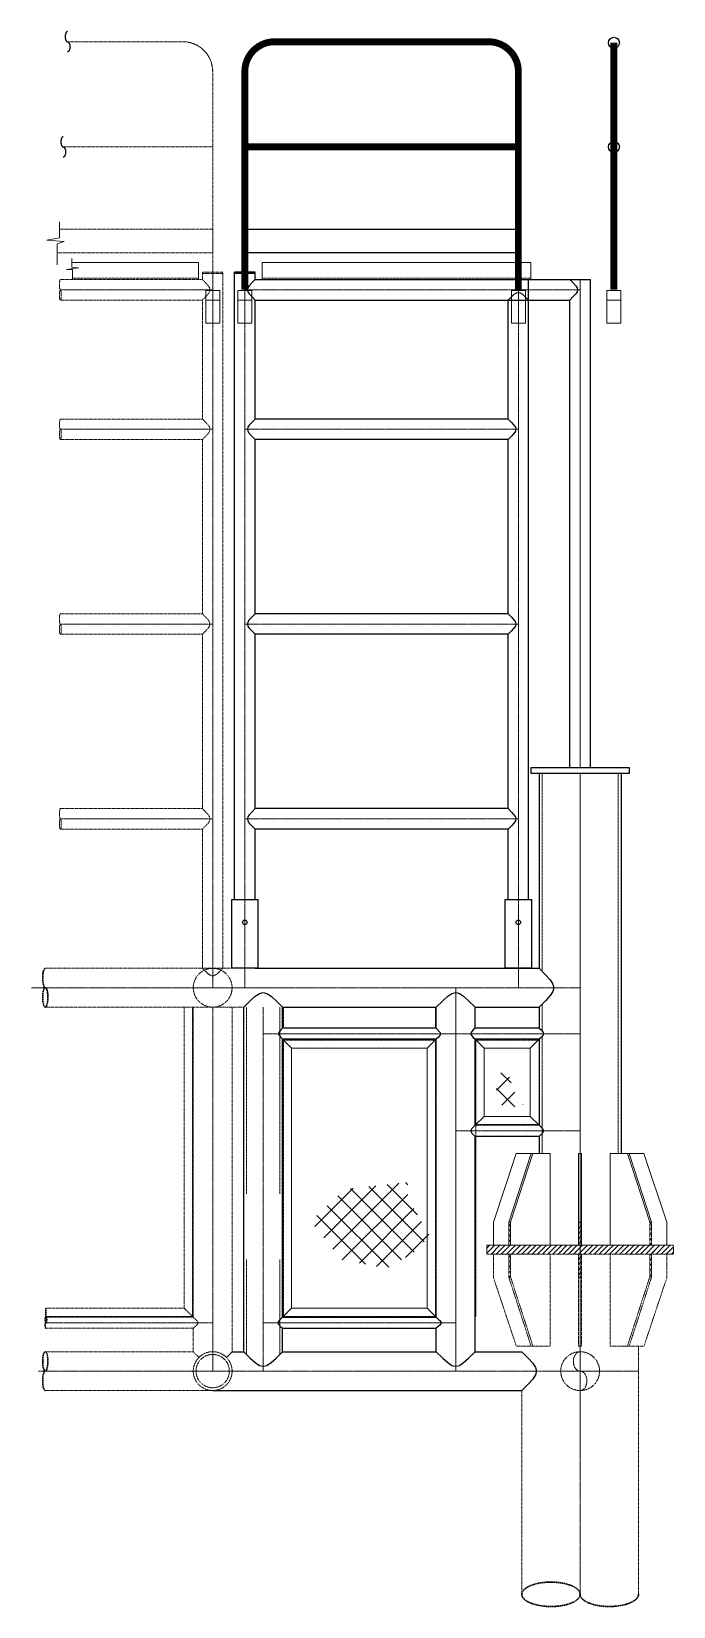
# Model space of a CAD drawing. Header units: inches. Extents: x -18249 to 140262, y -20124 to 30200.
# Drawn here: x 73492 to 76287, y 921 to 7777 of the extents above; entities that cross this region are included whole.
import ezdxf

# ---------------------------------------------------------------- set-up
doc = ezdxf.new("R2010")
doc.units = ezdxf.units.IN
doc.header["$LTSCALE"] = 5
doc.header["$MEASUREMENT"] = 0
for name, pattern in [('BORDER', [1.75, 0.5, -0.25, 0.5, -0.25, 0, -0.25]), ('CENTER', [2, 1.25, -0.25, 0.25, -0.25]), ('HIDDEN', [0.375, 0.25, -0.125]), ('PHANTOM2', [1.25, 0.625, -0.125, 0.125, -0.125, 0.125, -0.125])]:
    doc.linetypes.add(name, pattern=pattern)
for name, color, linetype, lineweight in [('BORDER', 6, 'BORDER', 30), ('CENTER LINE', 1, 'CENTER', 0), ('EXISTING', 8, 'PHANTOM2', 0), ('HATCH', 250, 'Continuous', 0), ('HIDDEN', 8, 'HIDDEN', 0), ('STRUCTURE', 3, 'Continuous', 25)]:
    doc.layers.add(name, color=color, linetype=linetype, lineweight=lineweight)
pattern_1 = [(45, (167953.518, 48712.125), (-11.2253202, 11.2253202), [])]

msp = doc.modelspace()

# ---------------------------------------------------------------- hatches: boundary and pattern name
at = {"layer": 'EXISTING'}
h = msp.add_hatch(dxfattribs=at)
h.set_pattern_fill('ANSI31', color=256, scale=5)
h.set_pattern_definition(pattern_1)
h.paths.add_polyline_path([(76287.20387, 2493.61571), (75474.20387, 2493.61571), (75474.20387, 2454.61571), (76287.20387, 2454.61571)])
h.paths.add_polyline_path([(75887.20387, 2593.61571), (75874.20387, 2593.61571), (75874.20387, 2493.61571), (75887.20387, 2493.61571)])
h.paths.add_polyline_path([(75577.91685, 2593.61571), (75570.04305, 2593.61571), (75570.04305, 2493.61571), (75577.91685, 2493.61571)])
h.paths.add_polyline_path([(76191.36469, 2593.61571), (76183.4909, 2593.61571), (76183.4909, 2493.61571), (76191.36469, 2493.61571)])
h = msp.add_hatch(dxfattribs=at)
h.set_pattern_fill('ANSI31', color=256, scale=5)
h.set_pattern_definition(pattern_1)
h.paths.add_polyline_path([(76287.20387, 2454.61571), (75474.20387, 2454.61571), (75474.20387, 2493.61571), (76287.20387, 2493.61571)])
h.paths.add_polyline_path([(75887.20387, 2354.61571), (75874.20387, 2354.61571), (75874.20387, 2454.61571), (75887.20387, 2454.61571)])
h.paths.add_polyline_path([(75577.91685, 2354.61571), (75570.04305, 2354.61571), (75570.04305, 2454.61571), (75577.91685, 2454.61571)])
h.paths.add_polyline_path([(76191.36469, 2354.61571), (76183.4909, 2354.61571), (76183.4909, 2454.61571), (76191.36469, 2454.61571)])
at = {"layer": 'HATCH'}
h = msp.add_hatch(dxfattribs=at)
h.set_pattern_fill('NET', color=256, scale=500, angle=45)
h.set_pattern_definition([(45, (202224.394, 66148.905), (-44.194174, 44.194174), []), (135, (202224.394, 66148.905), (-44.194174, -44.194174), [])])
h.paths.add_polyline_path([(75557.71132, 3286.21253), (75596.74878, 3256.97269), (75542.3754, 3255.58027), (75515.88589, 3210.40499), (75517.27999, 3113.5574), (75573.04748, 3089.88705), (75631.60343, 3106.5955), (75586.9893, 3173.42987)])
h = msp.add_hatch(dxfattribs=at)
h.set_pattern_fill('NET', color=256, scale=500, angle=45)
h.set_pattern_definition([(45, (201590.783, 65535.54), (-44.194174, 44.194174), []), (135, (201590.783, 65535.54), (-44.194174, -44.194174), [])])
h.paths.add_polyline_path([(75129.91925, 2700.31288), (75129.91925, 2768.03825), (74856.28333, 2737.53825), (74707.28333, 2597.03825), (74839.78333, 2430.53825), (75039.78333, 2393.03825), (75152.17675, 2457.92862), (75226.78485, 2532.53673)])

# ---------------------------------------------------------------- linework, layer by layer
at = {"layer": 'BORDER'}
msp.add_lwpolyline([(73554.77967, 2180.06462), (73554.77967, 2219.06462)], dxfattribs=at)
msp.add_ellipse((73551.78333, 3656.77507), major_axis=(0, 42.26319), ratio=0.2665010999, start_param=0, end_param=3.1415926536, dxfattribs=at)
at = {"layer": 'BORDER', "extrusion": (0, 0, -1)}
msp.add_ellipse((73551.78333, 3572.2487), major_axis=(0, -42.26319), ratio=0.2665010999, dxfattribs=at)
at = {"layer": 'BORDER'}
for centre, major_axis, ratio in [((73554.78333, 2168.06462), (0, 12), 0.2916666667), ((73551.78333, 1987.80144), (0, 42.26319), 0.2665010999), ((75753.70387, 974.03825), (-127, 0), 0.4179484847)]:
    msp.add_ellipse(centre, major_axis=major_axis, ratio=ratio, dxfattribs=at)
at = {"layer": 'BORDER', "extrusion": (0, 0, -1)}
for centre, major_axis, ratio in [((73554.78333, 2144.06462), (0, -12), 0.2916666667), ((73551.78333, 1903.27507), (0, -42.26319), 0.2665010999), ((76007.70387, 974.03825), (127, 0), 0.4179484847)]:
    msp.add_ellipse(centre, major_axis=major_axis, ratio=ratio, start_param=0, end_param=3.1415926536, dxfattribs=at)
at = {"layer": 'CENTER LINE'}
for p, q in [((74280.70387, 3614.53825), (74280.70387, 6729.03825)), ((74420.70387, 3614.53825), (74420.70387, 6729.03825)), ((74280.70387, 6652.53825), (73617.45387, 6652.53825)), ((74420.70387, 6652.53825), (75880.70387, 6652.53825)), ((75611.70387, 3614.53825), (75611.70387, 6652.53825)), ((75880.70387, 6697.03824), (75880.70387, 4573.53825)), ((75880.70387, 4573.53825), (75880.70387, 6697.03824)), ((74280.70387, 6045.53825), (73617.45387, 6045.53825)), ((74420.70387, 6045.53825), (75611.70387, 6045.53825)), ((74280.70387, 5197.53825), (73617.45387, 5197.53825)), ((74420.70387, 5197.53825), (75611.70387, 5197.53825)), ((75880.70387, 4547.53825), (75880.70387, 974.03825)), ((75880.70387, 1631.98273), (75880.70387, 4547.53825)), ((74280.70387, 4349.53825), (73617.45387, 4349.53825)), ((74420.70387, 4349.53825), (75611.70387, 4349.53825)), ((73491.78333, 3614.53825), (75880.70387, 3614.53825)), ((75338.70387, 3614.53825), (75338.70387, 1945.53825)), ((75338.70387, 1945.53825), (75338.70387, 3614.53825)), ((74280.70387, 1945.56462), (74280.70387, 3530.03825)), ((74500.70387, 1945.53825), (74500.70387, 3530.03825)), ((75880.70387, 3414.53825), (74500.70387, 3414.53825)), ((75338.70387, 2991.55319), (75880.70387, 2991.55319)), ((74280.70387, 2156.06462), (73554.78333, 2156.06462)), ((74500.70387, 2156.06462), (75338.70387, 2156.06462)), ((73522.78333, 1945.53825), (76134.70387, 1945.53825))]:
    msp.add_line(p, q, dxfattribs=at)
at = {"layer": 'EXISTING'}
for p, q in [((73648.56976, 7732.53825), (74150.70387, 7732.53825)), ((74280.70387, 7602.53825), (74280.70387, 6649.48273)), ((74280.70387, 7274.53825), (73630.06976, 7274.53825)), ((74236.20387, 6697.03824), (74236.20387, 6729.03825)), ((74236.20387, 6729.03825), (74325.20387, 6729.03825)), ((74236.20387, 6723.03825), (74325.20387, 6723.03825)), ((74325.20387, 3699.03825), (74325.20387, 6729.03825)), ((74236.20387, 6697.03824), (73617.45387, 6697.03824)), ((74236.20387, 6608.03826), (73617.45387, 6608.03826)), ((74236.20387, 6090.03824), (74236.20387, 6608.03826)), ((73617.45387, 6090.03824), (74236.20387, 6090.03824)), ((73617.45387, 6001.03826), (74236.20387, 6001.03826)), ((74236.20387, 5242.03824), (74236.20387, 6001.03826)), ((73617.45387, 5242.03824), (74236.20387, 5242.03824)), ((73617.45387, 5153.03826), (74236.20387, 5153.03826)), ((74236.20387, 4394.03824), (74236.20387, 5153.03826)), ((73617.45387, 4394.03824), (74236.20387, 4394.03824)), ((73617.45387, 4305.03826), (74236.20387, 4305.03826)), ((74236.20387, 3699.03825), (74236.20387, 4305.03826)), ((74376.20387, 3699.03825), (73551.78333, 3699.03825)), ((74416.20387, 3530.03825), (73551.22081, 3530.03825)), ((74157.20387, 2219.06462), (74157.20387, 3530.03825)), ((74192.20387, 2184.06462), (74192.20387, 3530.03825)), ((74196.20387, 2180.06462), (74196.20387, 3530.03825)), ((74365.20387, 2030.06462), (74365.20387, 3530.03825)), ((75702.70387, 3144.53825), (75702.70387, 3015.55319)), ((75702.70387, 2967.55319), (75702.70387, 2893.61571)), ((76183.4909, 2593.61571), (76183.4909, 2493.61571)), ((76183.4909, 2593.61571), (76191.36469, 2593.61571)), ((76191.36469, 2593.61571), (76191.36469, 2493.61571)), ((75474.20387, 2493.61571), (76287.20387, 2493.61571)), ((75474.20387, 2493.61571), (75474.20387, 2454.61571)), ((75702.70387, 2493.61571), (76058.70387, 2493.61571)), ((76287.20387, 2493.61571), (76287.20387, 2454.61571)), ((75474.20387, 2454.61571), (76287.20387, 2454.61571)), ((75570.04305, 2354.61571), (75570.04305, 2454.61571)), ((75577.91685, 2354.61571), (75577.91685, 2454.61571)), ((75750.39286, 2054.61571), (75750.39286, 2454.61571)), ((75874.20387, 2454.61571), (75874.20387, 2054.61571)), ((75887.20387, 2454.61571), (75887.20387, 2054.61571)), ((76011.01489, 2054.61571), (76011.01489, 2454.61571)), ((76183.4909, 2354.61571), (76183.4909, 2454.61571)), ((76191.36469, 2354.61571), (76191.36469, 2454.61571)), ((75577.91685, 2354.61571), (75570.04305, 2354.61571)), ((75667.02853, 2054.61571), (75570.04305, 2354.61571)), ((75674.90233, 2054.61571), (75577.91685, 2354.61571)), ((75887.20387, 2354.61571), (75874.20387, 2354.61571)), ((76086.50541, 2054.61571), (76183.4909, 2354.61571)), ((76094.37921, 2054.61571), (76191.36469, 2354.61571)), ((76183.4909, 2354.61571), (76191.36469, 2354.61571)), ((73554.77967, 2219.06462), (74157.20387, 2219.06462)), ((74157.20387, 2219.06462), (74196.20387, 2180.06462)), ((74192.20387, 2184.06462), (73554.78333, 2184.06462)), ((74196.20387, 2180.06462), (73554.78333, 2180.06462)), ((74196.20387, 2132.06462), (73554.78333, 2132.06462)), ((74196.20387, 2030.06462), (74196.20387, 2132.06462)), ((73551.78333, 2030.06462), (74196.20387, 2030.06462)), ((75674.90233, 2054.61571), (75750.39286, 2054.61571)), ((75887.20387, 2054.61571), (75874.20387, 2054.61571)), ((76086.50541, 2054.61571), (76011.01489, 2054.61571)), ((76134.70387, 974.03825), (76134.70387, 2054.61571)), ((73552.05142, 1861.02386), (74280.63326, 1861.02386)), ((75626.70387, 974.03825), (75626.70387, 1861.01188))]:
    msp.add_line(p, q, dxfattribs=at)
for points in [[(73613.06976, 6916.53825), (74280.70387, 6916.53825), (74280.70387, 6812.98273), (73603.56976, 6812.98273)], [(74236.20387, 6697.03824), (74250.80543, 6682.26286), (74261.23512, 6670.61637), (74267.49293, 6661.05583), (74269.57887, 6652.53825), (74267.49293, 6644.02068), (74261.23512, 6634.46013), (74250.80543, 6622.81365), (74236.20387, 6608.03826)], [(74236.20387, 6697.03824), (74250.80543, 6682.26286), (74261.23512, 6670.61637), (74267.49293, 6661.05583), (74269.57887, 6652.53825), (74267.49293, 6644.02068), (74261.23512, 6634.46013), (74250.80543, 6622.81365), (74236.20387, 6608.03826)], [(74236.20387, 6090.03824), (74250.80543, 6075.26286), (74261.23512, 6063.61637), (74267.49293, 6054.05583), (74269.57887, 6045.53825), (74267.49293, 6037.02068), (74261.23512, 6027.46013), (74250.80543, 6015.81365), (74236.20387, 6001.03826)], [(74236.20387, 6090.03824), (74250.80543, 6075.26286), (74261.23512, 6063.61637), (74267.49293, 6054.05583), (74269.57887, 6045.53825), (74267.49293, 6037.02068), (74261.23512, 6027.46013), (74250.80543, 6015.81365), (74236.20387, 6001.03826)], [(74236.20387, 5242.03824), (74250.80543, 5227.26286), (74261.23512, 5215.61637), (74267.49293, 5206.05583), (74269.57887, 5197.53825), (74267.49293, 5189.02068), (74261.23512, 5179.46013), (74250.80543, 5167.81365), (74236.20387, 5153.03826)], [(74236.20387, 4394.03824), (74250.80543, 4379.26286), (74261.23512, 4367.61637), (74267.49293, 4358.05583), (74269.57887, 4349.53825), (74267.49293, 4341.02068), (74261.23512, 4331.46013), (74250.80543, 4319.81365), (74236.20387, 4305.03826)], [(74236.20387, 4394.03824), (74250.80543, 4379.26286), (74261.23512, 4367.61637), (74267.49293, 4358.05583), (74269.57887, 4349.53825), (74267.49293, 4341.02068), (74261.23512, 4331.46013), (74250.80543, 4319.81365), (74236.20387, 4305.03826)], [(74325.20387, 3699.03825), (74310.42848, 3684.43669), (74298.782, 3674.007), (74289.22145, 3667.74919), (74280.70387, 3665.66325), (74272.18629, 3667.74919), (74262.62575, 3674.007), (74250.97926, 3684.43669), (74236.20387, 3699.03825)], [(75702.70387, 2054.61571), (75602.70387, 2054.61571), (75502.70387, 2354.61571), (75502.70387, 2454.61571), (75702.70387, 2454.61571)], [(76058.70387, 2054.61571), (76158.70387, 2054.61571), (76258.70387, 2354.61571), (76258.70387, 2454.61571), (76058.70387, 2454.61571)], [(74196.20387, 2180.06462), (74205.20124, 2172.09587), (74211.62793, 2165.81462), (74215.48394, 2160.65837), (74216.76928, 2156.06462), (74215.48394, 2151.47087), (74211.62793, 2146.31462), (74205.20124, 2140.03337), (74196.20387, 2132.06462)], [(74196.20387, 2030.06462), (74220.95335, 2005.31515)]]:
    msp.add_lwpolyline(points, dxfattribs=at)
msp.add_arc((74150.70387, 7602.53825), 130, 0, 90, dxfattribs=at)
for centre in [(73617.45387, 6674.78825), (73617.45387, 6067.78825), (73617.45387, 5219.78825), (73617.45387, 4371.78825)]:
    msp.add_ellipse(centre, major_axis=(0, 22.25), ratio=0.1849835717, start_param=0, end_param=3.1415926536, dxfattribs=at)
at = {"layer": 'EXISTING', "extrusion": (0, 0, -1)}
for centre in [(73617.45387, 6630.28826), (73617.45387, 6023.28826), (73617.45387, 5175.28826), (73617.45387, 4327.28826)]:
    msp.add_ellipse(centre, major_axis=(0, -22.25), ratio=0.1849835717, dxfattribs=at)
at = {"layer": 'HATCH'}
for p, q in [((74219.06976, 6772.03824), (73668.06976, 6772.03824)), ((74219.06976, 6772.03824), (74219.06976, 6697.03824)), ((74496.56976, 6772.03824), (74496.56976, 6697.03824)), ((75666.56976, 6772.03824), (74496.56976, 6772.03824)), ((75666.56976, 6772.03824), (75666.56976, 6697.03824)), ((74624.20387, 3351.53825), (74585.20387, 3390.53825)), ((75215.20387, 3351.53825), (75254.20387, 3390.53825)), ((75462.20387, 3351.53825), (75423.20387, 3390.53825)), ((75663.70387, 3351.53825), (75702.70387, 3390.53825)), ((74624.20387, 2219.06462), (74624.20387, 3351.53825)), ((74624.20387, 3351.53825), (75215.20387, 3351.53825)), ((75215.20387, 2219.06462), (75215.20387, 3351.53825)), ((75462.20387, 3351.53825), (75663.70387, 3351.53825)), ((75462.20387, 3351.53825), (75462.20387, 3054.55319)), ((75663.70387, 3351.53825), (75663.70387, 3054.55319)), ((75462.20387, 3054.55319), (75423.20387, 3015.55319)), ((75462.20387, 3054.55319), (75663.70387, 3054.55319)), ((75663.70387, 3054.55319), (75702.70387, 3015.55319)), ((75667.02853, 2893.61571), (75570.04305, 2593.61571)), ((75674.90233, 2893.61571), (75577.91685, 2593.61571)), ((75674.90233, 2893.61571), (75750.39286, 2893.61571)), ((75750.39286, 2893.61571), (75750.39286, 2493.61571)), ((75887.20387, 2893.61571), (75874.20387, 2893.61571)), ((75874.20387, 2493.61571), (75874.20387, 2893.61571)), ((75887.20387, 2493.61571), (75887.20387, 2893.61571)), ((76011.01489, 2893.61571), (76011.01489, 2493.61571)), ((76086.50541, 2893.61571), (76011.01489, 2893.61571)), ((76086.50541, 2893.61571), (76183.4909, 2593.61571)), ((76094.37921, 2893.61571), (76191.36469, 2593.61571)), ((75570.04305, 2593.61571), (75570.04305, 2493.61571)), ((75577.91685, 2593.61571), (75570.04305, 2593.61571)), ((75577.91685, 2593.61571), (75577.91685, 2493.61571)), ((75887.20387, 2593.61571), (75874.20387, 2593.61571)), ((74624.20387, 2219.06462), (74585.20387, 2180.06462)), ((74624.20387, 2219.06462), (75215.20387, 2219.06462)), ((75215.20387, 2219.06462), (75254.20387, 2180.06462))]:
    msp.add_line(p, q, dxfattribs=at)
for points in [[(73613.06976, 6948.48271), (73613.06976, 6879.48271), (73559.06976, 6868.48271), (73634.56976, 6862.98271), (73603.56976, 6852.98271), (73603.56976, 6761.48271)], [(73668.06976, 6789.48271), (73668.06976, 6750.48271), (73696.56976, 6747.98271), (73644.56976, 6740.98271), (73670.06976, 6740.98271), (73670.06976, 6697.03824)], [(75702.70387, 2893.61571), (75602.70387, 2893.61571), (75502.70387, 2593.61571), (75502.70387, 2493.61571), (75702.70387, 2493.61571)], [(76058.70387, 2893.61571), (76158.70387, 2893.61571), (76258.70387, 2593.61571), (76258.70387, 2493.61571), (76058.70387, 2493.61571)]]:
    msp.add_lwpolyline(points, dxfattribs=at)
for points in [[(74250.20387, 6607.98273), (74311.20387, 6607.98273), (74311.20387, 6649.48273), (74250.20387, 6649.48273)], [(74250.20387, 6507.98273), (74311.20387, 6507.98273), (74311.20387, 6607.98273), (74250.20387, 6607.98273)], [(74390.20387, 6607.98273), (74451.20387, 6607.98273), (74451.20387, 6649.48273), (74390.20387, 6649.48273)], [(74390.20387, 6507.98273), (74451.20387, 6507.98273), (74451.20387, 6607.98273), (74390.20387, 6607.98273)], [(75581.20387, 6607.98273), (75642.20387, 6607.98273), (75642.20387, 6649.48273), (75581.20387, 6649.48273)], [(75581.20387, 6507.98273), (75642.20387, 6507.98273), (75642.20387, 6607.98273), (75581.20387, 6607.98273)], [(75997.20387, 6607.98273), (76058.20387, 6607.98273), (76058.20387, 6649.48273), (75997.20387, 6649.48273)], [(75997.20387, 6507.98273), (76058.20387, 6507.98273), (76058.20387, 6607.98273), (75997.20387, 6607.98273)]]:
    msp.add_lwpolyline(points, close=True, dxfattribs=at)
at = {"layer": 'HIDDEN'}
for p, q in [((74219.06976, 6703.03824), (73670.06976, 6703.03824)), ((75666.56976, 6703.03824), (74496.56976, 6703.03824)), ((75715.70387, 4547.53825), (75715.70387, 3685.88349)), ((76045.70387, 4547.53825), (76045.70387, 2893.61571)), ((74428.20387, 2717.53825), (74428.20387, 3530.03825)), ((74573.20387, 2717.53825), (74573.20387, 3530.03825)), ((74589.20387, 3438.53825), (74589.20387, 3526.03825)), ((75250.20387, 3438.53825), (75250.20387, 3526.03825)), ((75715.70387, 3543.19301), (75715.70387, 3424.84659)), ((74589.20387, 2184.06462), (74589.20387, 3386.53825)), ((74589.20387, 3386.53825), (75250.20387, 3386.53825)), ((75250.20387, 2184.06462), (75250.20387, 3390.53825)), ((75427.20387, 2184.06462), (75427.20387, 3386.53825)), ((75427.20387, 3386.53825), (75698.70387, 3386.53825)), ((75715.70387, 3404.22992), (75715.70387, 2893.61571)), ((75715.70387, 3152.38536), (75715.70387, 2893.61571)), ((75427.20387, 3019.55319), (75698.70387, 3019.55319)), ((74428.20387, 2431.53825), (74428.20387, 2018.2058)), ((74573.20387, 2431.53825), (74573.20387, 2018.2058)), ((74589.20387, 2184.06462), (75250.20387, 2184.06462))]:
    msp.add_line(p, q, dxfattribs=at)
for centre, radius in [((74280.70387, 3614.53825), 84.5), ((74280.70387, 1945.56462), 84.5), ((74280.70387, 1945.56462), 72.5), ((75880.70387, 1945.53825), 84.52637)]:
    msp.add_circle(centre, radius, dxfattribs=at)
msp.add_ellipse((75880.70387, 1987.80144), major_axis=(0, 42.26319), ratio=0.6924036871, start_param=0, end_param=3.1415926536, dxfattribs=at)
at = {"layer": 'HIDDEN', "extrusion": (0, 0, -1)}
msp.add_ellipse((75880.70387, 1903.27507), major_axis=(0, -42.26319), ratio=0.6924036871, start_param=3.1415926536, end_param=6.2831853072, dxfattribs=at)
at = {"layer": 'STRUCTURE'}
for p, q in [((74550.70387, 7732.53825), (75481.70387, 7732.53825)), ((74420.70387, 6652.53825), (74420.70387, 7602.53825)), ((75611.70387, 7602.53825), (75611.70387, 6649.48273)), ((75611.70387, 7274.53825), (74420.70387, 7274.53825)), ((74376.20387, 3999.03825), (74376.20387, 6729.03825)), ((74465.20387, 6729.03825), (74376.20387, 6729.03825)), ((74465.20387, 6723.03825), (74376.20387, 6723.03825)), ((74465.20387, 6697.03824), (74465.20387, 6729.03825)), ((74465.20387, 6697.03824), (75925.20386, 6697.03824)), ((75656.20386, 3999.03825), (75656.20386, 6697.03824)), ((75925.20386, 4573.53825), (75925.20386, 6697.03824)), ((74465.20387, 6090.03824), (74465.20387, 6608.03826)), ((74465.20387, 6608.03826), (75836.20388, 6608.03826)), ((75567.20388, 6090.03824), (75567.20388, 6608.03826)), ((75836.20388, 4573.53825), (75836.20388, 6608.03826)), ((75567.20388, 6090.03824), (74465.20387, 6090.03824)), ((74465.20387, 5242.03824), (74465.20387, 6001.03826)), ((75567.20388, 6001.03826), (74465.20387, 6001.03826)), ((75567.20388, 5242.03824), (75567.20388, 6001.03826)), ((75567.20388, 5242.03824), (74465.20387, 5242.03824)), ((74465.20387, 4394.03824), (74465.20387, 5153.03826)), ((75567.20388, 5153.03826), (74465.20387, 5153.03826)), ((75567.20388, 4394.03824), (75567.20388, 5153.03826)), ((75702.70387, 4547.53825), (75702.70387, 3699.03825)), ((76058.70387, 4547.53825), (76058.70387, 2893.61571)), ((75567.20388, 4394.03824), (74465.20387, 4394.03824)), ((74465.20387, 3999.03825), (74465.20387, 4305.03826)), ((75567.20388, 4305.03826), (74465.20387, 4305.03826)), ((75567.20388, 3999.03825), (75567.20388, 4305.03826)), ((74465.20387, 3699.03825), (75702.70387, 3699.03825)), ((74416.20387, 2030.06462), (74416.20387, 3530.03825)), ((74585.20387, 3438.53825), (74585.20387, 3530.03825)), ((74585.20387, 3530.03825), (75254.20387, 3530.03825)), ((75254.20387, 3438.53825), (75254.20387, 3530.03825)), ((75423.20387, 3438.53825), (75423.20387, 3530.03825)), ((75423.20387, 3530.03825), (75702.70387, 3530.03825)), ((75702.70387, 3530.03825), (75702.70387, 3438.53825)), ((75254.20387, 3438.53825), (74585.20387, 3438.53825)), ((75702.70387, 3438.53825), (75423.20387, 3438.53825)), ((74585.20387, 2180.06462), (74585.20387, 3390.53825)), ((75254.20387, 3390.53825), (74585.20387, 3390.53825)), ((74585.20387, 3390.53825), (75254.20387, 3390.53825)), ((74864.70387, 3390.53825), (74585.20387, 3390.53825)), ((75254.20387, 2180.06462), (75254.20387, 3390.53825)), ((75423.20387, 3015.55319), (75423.20387, 3390.53825)), ((75702.70387, 3390.53825), (75423.20387, 3390.53825)), ((75702.70387, 3390.53825), (75702.70387, 3015.55319)), ((75702.70387, 3015.55319), (75423.20387, 3015.55319)), ((75702.70387, 3015.55319), (75423.20387, 3015.55319)), ((75423.20387, 2030.06462), (75423.20387, 2967.55319)), ((75702.70387, 2967.55319), (75423.20387, 2967.55319)), ((75702.70387, 2967.55319), (75702.70387, 2893.61571)), ((74585.20387, 2180.06462), (75254.20387, 2180.06462)), ((74585.20387, 2132.06462), (75254.20387, 2132.06462)), ((74585.20387, 2030.06462), (74585.20387, 2132.06462)), ((75254.20387, 2030.06462), (75254.20387, 2132.06462)), ((74365.20387, 2030.06462), (74416.20387, 2030.06462)), ((74585.20387, 2030.06462), (75254.20387, 2030.06462)), ((75423.20387, 2030.06462), (75626.70387, 2030.06462)), ((74280.70999, 1861.06462), (75626.70387, 1861.01188))]:
    msp.add_line(p, q, dxfattribs=at)
at = {"layer": 'STRUCTURE', "const_width": 30}
for points in [[(74420.70387, 6652.53825), (74420.70387, 7602.53825, -0.4142135624), (74550.70387, 7732.53825), (75016.20387, 7732.53825)], [(75611.70387, 6652.53825), (75611.70387, 7602.53825, 0.4142135624), (75481.70387, 7732.53825), (75016.20387, 7732.53825)]]:
    msp.add_lwpolyline(points, format="xyb", dxfattribs=at)
for points in [[(76027.70387, 6652.53825), (76027.70387, 7727.98273)], [(75016.20387, 7274.53825), (74420.70387, 7274.53825)], [(75016.20387, 7274.53825), (75611.70387, 7274.53825)]]:
    msp.add_lwpolyline(points, dxfattribs=at)
at = {"layer": 'STRUCTURE'}
for points in [[(74420.70387, 6916.53825), (75611.70387, 6916.53825), (75611.70387, 6812.98273), (74420.70387, 6812.98273)], [(75667.70387, 4573.53825), (76093.70387, 4573.53825), (76093.70387, 4547.53825), (75667.70387, 4547.53825)], [(74477.70387, 3699.03825), (74363.70387, 3699.03825), (74363.70387, 3999.03825), (74477.70387, 3999.03825)], [(75668.70387, 3699.03825), (75554.70387, 3699.03825), (75554.70387, 3999.03825), (75668.70387, 3999.03825)]]:
    msp.add_lwpolyline(points, close=True, dxfattribs=at)
for points in [[(74465.20387, 6697.03824), (74450.60231, 6682.26286), (74440.17262, 6670.61637), (74433.91481, 6661.05583), (74431.82887, 6652.53825), (74433.91481, 6644.02068), (74440.17262, 6634.46013), (74450.60231, 6622.81365), (74465.20387, 6608.03826)], [(75836.20388, 6697.03824), (75850.80544, 6682.26286), (75861.23513, 6670.61637), (75867.49294, 6661.05583), (75869.57887, 6652.53825), (75867.49294, 6644.02068), (75861.23513, 6634.46013), (75850.80544, 6622.81365), (75836.20388, 6608.03826)], [(75567.20388, 6608.03826), (75581.97927, 6622.63982), (75593.62575, 6633.06951), (75603.1863, 6639.32732), (75611.70387, 6641.41325), (75620.22145, 6639.32732), (75629.78199, 6633.06951), (75641.42848, 6622.63982), (75656.20386, 6608.03826)], [(74465.20387, 6090.03824), (74450.60231, 6075.26286), (74440.17263, 6063.61637), (74433.91482, 6054.05583), (74431.82888, 6045.53825), (74433.91482, 6037.02068), (74440.17263, 6027.46013), (74450.60231, 6015.81365), (74465.20387, 6001.03826)], [(75567.20388, 6090.03824), (75581.80544, 6075.26286), (75592.23513, 6063.61637), (75598.49294, 6054.05583), (75600.57887, 6045.53825), (75598.49294, 6037.02068), (75592.23513, 6027.46013), (75581.80544, 6015.81365), (75567.20388, 6001.03826)], [(74465.20387, 5242.03824), (74450.60231, 5227.26286), (74440.17263, 5215.61637), (74433.91482, 5206.05583), (74431.82888, 5197.53825), (74433.91482, 5189.02068), (74440.17263, 5179.46013), (74450.60231, 5167.81365), (74465.20387, 5153.03826)], [(75567.20388, 5242.03824), (75581.80544, 5227.26286), (75592.23513, 5215.61637), (75598.49294, 5206.05583), (75600.57887, 5197.53825), (75598.49294, 5189.02068), (75592.23513, 5179.46013), (75581.80544, 5167.81365), (75567.20388, 5153.03826)], [(74465.20387, 4394.03824), (74450.60231, 4379.26286), (74440.17263, 4367.61637), (74433.91482, 4358.05583), (74431.82888, 4349.53825), (74433.91482, 4341.02068), (74440.17263, 4331.46013), (74450.60231, 4319.81365), (74465.20387, 4305.03826)], [(75567.20388, 4394.03824), (75581.80544, 4379.26286), (75592.23513, 4367.61637), (75598.49294, 4358.05583), (75600.57887, 4349.53825), (75598.49294, 4341.02068), (75592.23513, 4331.46013), (75581.80544, 4319.81365), (75567.20388, 4305.03826)], [(75702.70387, 3699.03825), (75730.43043, 3670.98161), (75750.23512, 3648.86638), (75762.11793, 3630.71208), (75766.07887, 3614.53825), (75762.11793, 3598.36442), (75750.23512, 3580.21013), (75730.43043, 3558.09489), (75702.70387, 3530.03825)], [(74416.20387, 3530.03825), (74444.26051, 3557.76482), (74466.37575, 3577.5695), (74484.53004, 3589.45232), (74500.70387, 3593.41325), (74516.8777, 3589.45232), (74535.032, 3577.5695), (74557.14723, 3557.76482), (74585.20387, 3530.03825)], [(75254.20387, 3530.03825), (75282.26051, 3557.76482), (75304.37575, 3577.5695), (75322.53004, 3589.45232), (75338.70387, 3593.41325), (75354.8777, 3589.45232), (75373.032, 3577.5695), (75395.14723, 3557.76482), (75423.20387, 3530.03825)], [(74585.20387, 3438.53825), (74577.32887, 3430.5695), (74571.70387, 3424.28825), (74568.32887, 3419.132), (74567.20387, 3414.53825), (74568.32887, 3409.9445), (74571.70387, 3404.78825), (74577.32887, 3398.507), (74585.20387, 3390.53825)], [(75254.20387, 3438.53825), (75271.07887, 3419.132), (75272.20387, 3414.53825), (75271.07887, 3409.9445), (75267.70387, 3404.78825), (75262.07887, 3398.507), (75254.20387, 3390.53825)], [(75423.20387, 3438.53825), (75415.32887, 3430.5695), (75409.70387, 3424.28825), (75406.32887, 3419.132), (75405.20387, 3414.53825), (75406.32887, 3409.9445), (75409.70387, 3404.78825), (75415.32887, 3398.507), (75423.20387, 3390.53825)], [(75702.70387, 3438.53825), (75710.57887, 3430.5695), (75716.20387, 3424.28825), (75719.57887, 3419.132), (75720.70387, 3414.53825), (75719.57887, 3409.9445), (75716.20387, 3404.78825), (75710.57887, 3398.507), (75702.70387, 3390.53825)], [(75423.20387, 3015.55319), (75415.32887, 3007.58444), (75409.70387, 3001.30319), (75406.32887, 2996.14694), (75405.20387, 2991.55319), (75406.32887, 2986.95944), (75409.70387, 2981.80319), (75415.32887, 2975.52194), (75423.20387, 2967.55319)], [(75702.70387, 3015.55319), (75710.57887, 3007.58444), (75716.20387, 3001.30319), (75719.57887, 2996.14694), (75720.70387, 2991.55319), (75719.57887, 2986.95944), (75716.20387, 2981.80319), (75710.57887, 2975.52194), (75702.70387, 2967.55319)], [(74585.20387, 2180.06462), (74576.20651, 2172.09587), (74569.77982, 2165.81462), (74565.9238, 2160.65837), (74564.63847, 2156.06462), (74565.9238, 2151.47087), (74569.77982, 2146.31462), (74576.20651, 2140.03337), (74585.20387, 2132.06462)], [(75254.20387, 2180.06462), (75263.20124, 2172.09587), (75269.62793, 2165.81462), (75273.48394, 2160.65837), (75274.76928, 2156.06462), (75273.48394, 2151.47087), (75269.62793, 2146.31462), (75263.20124, 2140.03337), (75254.20387, 2132.06462)], [(74340.4544, 2005.31515), (74365.20387, 2030.06462)], [(74416.20387, 2030.06462), (74444.26051, 2002.33806), (74466.37575, 1982.53337), (74484.53004, 1970.65056), (74500.70387, 1966.68962), (74516.8777, 1970.65056), (74535.032, 1982.53337), (74557.14723, 2002.33806), (74585.20387, 2030.06462)], [(75254.20387, 2030.06462), (75282.26051, 2002.33806), (75304.37575, 1982.53337), (75322.53004, 1970.65056), (75338.70387, 1966.68962), (75354.8777, 1970.65056), (75373.032, 1982.53337), (75395.14723, 2002.33806), (75423.20387, 2030.06462)], [(75626.70387, 2030.06462), (75654.43909, 2001.99923), (75674.24996, 1979.87709), (75686.13648, 1961.71713), (75690.09865, 1945.53825), (75686.13648, 1929.35938), (75674.24996, 1911.19941), (75654.43909, 1889.07728), (75626.70387, 1861.01188)]]:
    msp.add_lwpolyline(points, dxfattribs=at)
for centre, radius in [((76027.70387, 7727.98273), 24), ((76027.70387, 7274.53825), 24), ((74420.70387, 3899.03825), 10), ((75611.70387, 3899.03825), 10)]:
    msp.add_circle(centre, radius, dxfattribs=at)
for centre, start, end in [((74550.70387, 7602.53825), 90, 180), ((75481.70387, 7602.53825), 0, 90)]:
    msp.add_arc(centre, 130, start, end, dxfattribs=at)
for points in [[(73648.56976, 7777.03824), (73638.3753, 7777.03824), (73638.3753, 7754.78825), (73638.3753, 7732.53825), (73648.56976, 7732.53825), (73658.76421, 7732.53825), (73658.76421, 7710.28826), (73658.76421, 7688.03826), (73648.56976, 7688.03826)], [(73630.06976, 7319.03824), (73619.8753, 7319.03824), (73619.8753, 7296.78825), (73619.8753, 7274.53825), (73630.06976, 7274.53825), (73640.26421, 7274.53825), (73640.26421, 7252.28826), (73640.26421, 7230.03826), (73630.06976, 7230.03826)]]:
    msp.add_rational_spline(points, [1, 0.707106781187, 1, 0.707106781187, 1, 0.707106781187, 1, 0.707106781187, 1], degree=2, knots=[0, 0, 0, 1.5707963268, 1.5707963268, 3.1415926536, 3.1415926536, 4.7123889804, 4.7123889804, 6.2831853072, 6.2831853072, 6.2831853072], dxfattribs=at)

doc.saveas('drawing.dxf')
